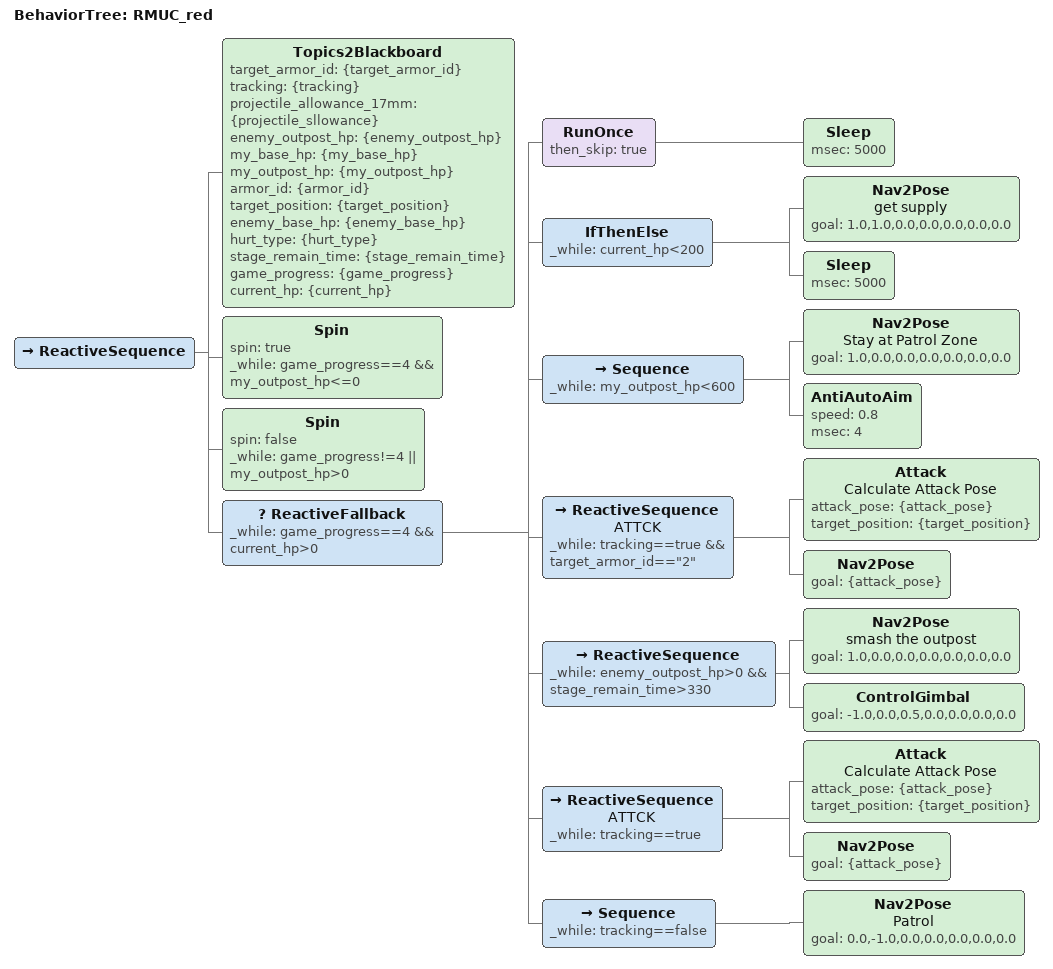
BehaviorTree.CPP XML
<?xml version="1.0" encoding="UTF-8"?>
<root BTCPP_format="4">
  <BehaviorTree ID="RMUC_red">
    <ReactiveSequence>
      <Topics2Blackboard target_armor_id="{target_armor_id}"
                         tracking="{tracking}"
                         projectile_allowance_17mm="{projectile_sllowance}"
                         enemy_outpost_hp="{enemy_outpost_hp}"
                         my_base_hp="{my_base_hp}"
                         my_outpost_hp="{my_outpost_hp}"
                         armor_id="{armor_id}"
                         target_position="{target_position}"
                         enemy_base_hp="{enemy_base_hp}"
                         hurt_type="{hurt_type}"
                         stage_remain_time="{stage_remain_time}"
                         game_progress="{game_progress}"
                         current_hp="{current_hp}"/>
      <Spin spin="true"
            _while="game_progress==4 &amp;&amp; my_outpost_hp&lt;=0"/>
      <Spin spin="false"
            _while="game_progress!=4 || my_outpost_hp&gt;0"/>
      <ReactiveFallback _while="game_progress==4 &amp;&amp; current_hp&gt;0">
        <RunOnce then_skip="true">
          <Sleep msec="5000"/>
        </RunOnce>
        <IfThenElse _while="current_hp&lt;200">
          <Nav2Pose name="get supply"
                    goal="1.0,1.0,0.0,0.0,0.0,0.0,0.0"/>
          <Sleep msec="5000"/>
        </IfThenElse>
        <Sequence _while="my_outpost_hp&lt;600">
          <Nav2Pose name="Stay at Patrol Zone"
                    goal="1.0,0.0,0.0,0.0,0.0,0.0,0.0"/>
          <AntiAutoAim speed="0.8"
                       msec="4"/>
        </Sequence>
        <ReactiveSequence name="ATTCK"
                          _while="tracking==true &amp;&amp; target_armor_id==&quot;2&quot;">
          <Attack name="Calculate Attack Pose"
                  attack_pose="{attack_pose}"
                  target_position="{target_position}"/>
          <Nav2Pose goal="{attack_pose}"/>
        </ReactiveSequence>
        <ReactiveSequence _while="enemy_outpost_hp&gt;0 &amp;&amp; stage_remain_time&gt;330">
          <Nav2Pose name="smash the outpost"
                    goal="1.0,0.0,0.0,0.0,0.0,0.0,0.0"/>
          <ControlGimbal goal="-1.0,0.0,0.5,0.0,0.0,0.0,0.0"/>
        </ReactiveSequence>
        <ReactiveSequence name="ATTCK"
                          _while="tracking==true">
          <Attack name="Calculate Attack Pose"
                  attack_pose="{attack_pose}"
                  target_position="{target_position}"/>
          <Nav2Pose goal="{attack_pose}"/>
        </ReactiveSequence>
        <Sequence _while="tracking==false">
          <Nav2Pose name="Patrol"
                    goal="0.0,-1.0,0.0,0.0,0.0,0.0,0.0"/>
        </Sequence>
      </ReactiveFallback>
    </ReactiveSequence>
  </BehaviorTree>

</root>
